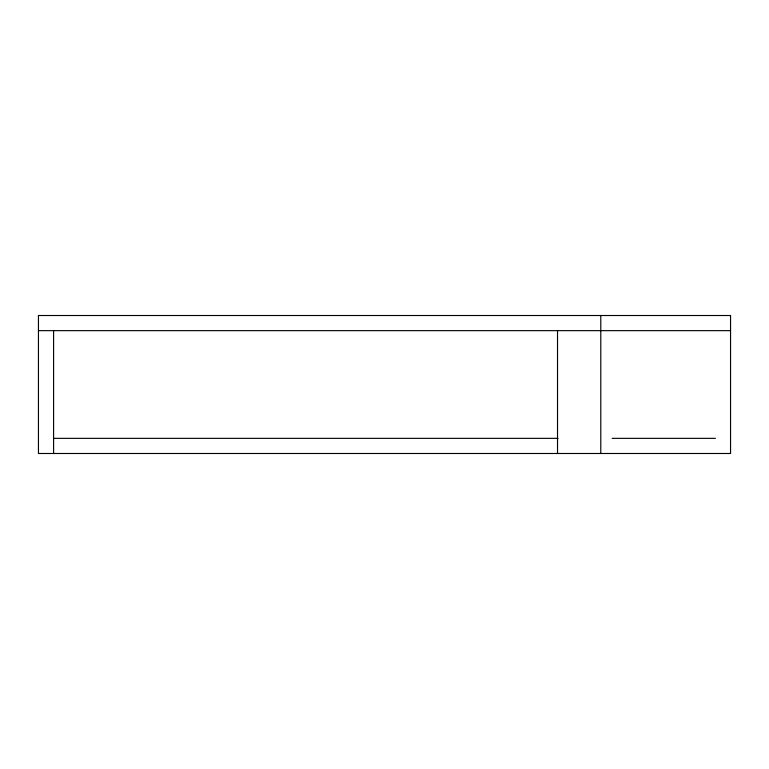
<?xml version="1.0" encoding="UTF-8"?>
<svg xmlns="http://www.w3.org/2000/svg" width="769" height="769" viewBox="0 0 769 769"><rect width="100%" height="100%" fill="white"/><g stroke="black" fill="none" stroke-linecap="round" stroke-linejoin="round"><path stroke-width="1.15" d="M38.45 330.651L730.55 330.651M53.59 438.349L558.063 438.349M612.114 438.349L715.41 438.349M600.781 315.511L600.781 453.489M557.525 330.651L557.525 453.489M53.59 330.651L53.59 453.489M730.55 315.511L38.45 315.511L38.45 453.489L730.55 453.489L730.55 315.511"/></g></svg>
